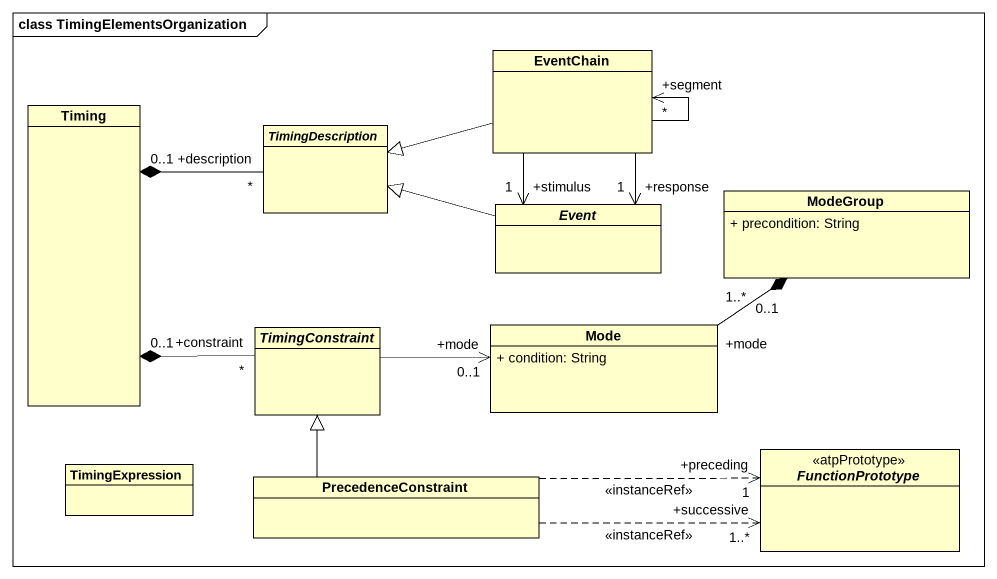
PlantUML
@startuml
mainframe class TimingElementsOrganization
hide circle
hide empty members
skinparam classAttributeIconSize 0
class EventChain
class Timing
abstract class TimingDescription
abstract class Event
class ModeGroup {
  + precondition: String
}
abstract class TimingConstraint
class Mode {
  + condition: String
}
abstract class FunctionPrototype <<atpPrototype>>
class TimingExpression
class PrecedenceConstraint
EventChain --> "+segment\n*" EventChain
EventChain -left-|> TimingDescription
EventChain --> "+response\n1" Event
EventChain --> "+stimulus\n1" Event
Timing "0..1" *-right- "+description\n*" TimingDescription
Timing "0..1" *-right- "+constraint\n*" TimingConstraint
Event -left-|> TimingDescription
ModeGroup "0..1" *-left- "+mode\n1..*" Mode
TimingConstraint -right-> "+mode\n0..1" Mode
PrecedenceConstraint -up-|> TimingConstraint
PrecedenceConstraint .right.> "+preceding\n1" FunctionPrototype : <<instanceRef>>
PrecedenceConstraint .right.> "+successive\n1..*" FunctionPrototype : <<instanceRef>>
@enduml
